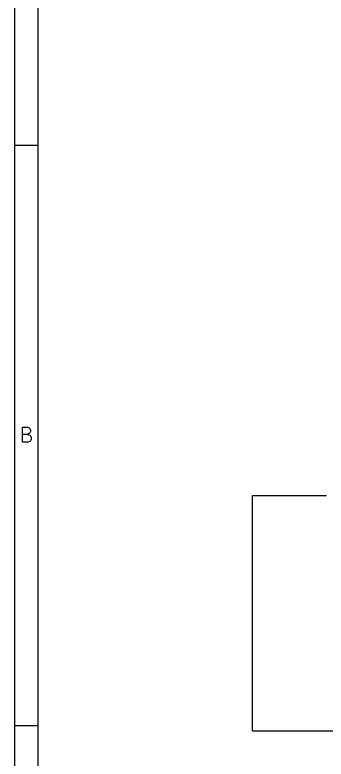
# Model space of a CAD drawing. Extents: x 0.4 to 11.3, y -7.9 to -0.4.
# Drawn here: x 0.394 to 1.449, y -4.445 to -1.92 of the extents above; entities that cross this region are included whole.
import ezdxf

# ---------------------------------------------------------------- set-up
doc = ezdxf.new("R2010")
doc.units = 0
doc.header["$MEASUREMENT"] = 0
doc.layers.add('GREEN3', color=91, linetype='CONTINUOUS')
doc.layers.add('RED2', color=1, linetype='CONTINUOUS')

msp = doc.modelspace()

# ---------------------------------------------------------------- linework, layer by layer
at = {"layer": 'GREEN3', "linetype": 'CONTINUOUS'}
for p, q in [((1.2, -3.55), (1.45, -3.55)), ((1.2, -4.35), (1.2, -3.55)), ((1.65, -4.35), (1.2, -4.35))]:
    msp.add_line(p, q, dxfattribs=at)
at = {"layer": 'RED2', "linetype": 'CONTINUOUS'}
for p, q in [((0.3937, -7.8743), (0.3937, -0.3937)), ((0.4724, -7.7956), (0.4724, -0.4724)), ((0.3937, -2.3622), (0.4724, -2.3622)), ((0.4197, -3.3698), (0.4197, -3.3186)), ((0.4197, -3.3186), (0.4367, -3.3186)), ((0.4367, -3.3186), (0.4416, -3.3211)), ((0.4416, -3.3211), (0.444, -3.3235)), ((0.444, -3.3235), (0.4465, -3.3284)), ((0.4465, -3.3284), (0.4465, -3.3333)), ((0.4367, -3.343), (0.4197, -3.343)), ((0.4416, -3.3406), (0.4367, -3.343)), ((0.4367, -3.343), (0.444, -3.3455)), ((0.444, -3.3381), (0.4416, -3.3406)), ((0.4465, -3.3333), (0.444, -3.3381)), ((0.444, -3.3455), (0.4465, -3.3479)), ((0.4465, -3.3479), (0.4489, -3.3528)), ((0.4489, -3.3528), (0.4489, -3.3601)), ((0.4392, -3.3698), (0.4197, -3.3698)), ((0.444, -3.3674), (0.4392, -3.3698)), ((0.4465, -3.365), (0.444, -3.3674)), ((0.4489, -3.3601), (0.4465, -3.365)), ((0.3937, -4.3307), (0.4724, -4.3307))]:
    msp.add_line(p, q, dxfattribs=at)

doc.saveas('drawing.dxf')
